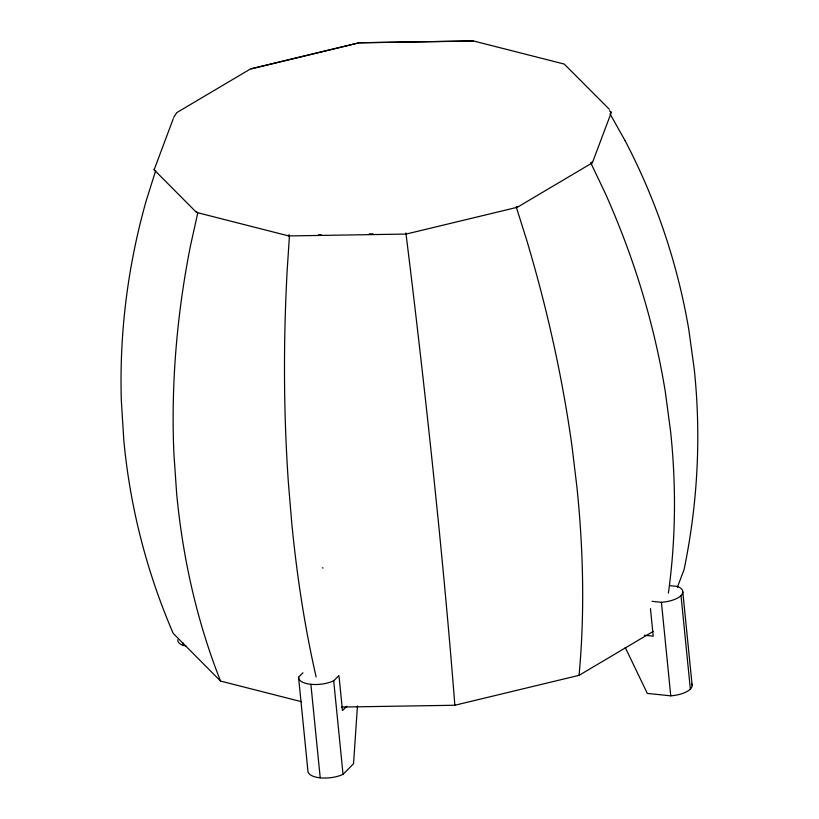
<?xml version="1.0" encoding="UTF-8"?>
<svg xmlns="http://www.w3.org/2000/svg" width="819" height="819" viewBox="0 0 819 819"><rect width="100%" height="100%" fill="white"/><g stroke="black" fill="none" stroke-linecap="round" stroke-linejoin="round"><path stroke-width="1.23" d="M610.861 111.681L611.281 112.531L592.372 162.807L517.291 207.299L406.142 234.06L288.718 235.933L288.769 234.91M289.496 235.155L287.182 270.147A768.539 312.541 -84.1 0 0 288.39 482.77L291.759 523.157A767.966 312.305 -84.1 0 0 316.144 676.996M357.453 706.009L353.542 763.758L343.038 774.354A20.946 8.62 -5.7 0 1 320.219 777.835A20.946 8.62 -5.7 0 1 307.893 770.72L298.556 677.19L302.938 672.778M288.718 235.933L196.488 212.418L196.673 211.425M197.737 213.073L190.53 245.505A768.539 584.09 -63.8 0 0 173.894 453.572L176.669 493.806A767.966 583.66 -63.8 0 0 220.536 681.06L301.525 701.709M173.28 118.663L154.146 169.799L196.488 212.418M154.146 169.799L154.392 168.868M155.651 170.772L146.171 200.85A768.539 699.139 -14.2 0 0 121.345 400.675L123.843 440.642A767.966 698.617 -14.2 0 0 173.229 633.435L220.536 681.06M677.354 587.366L684.1 569.43A767.966 698.617 -14.2 0 0 694.246 369.174L688.799 329.576A768.539 699.139 -14.2 0 0 625.184 140.837M173.679 117.414L176.812 112.592L250.297 69.062L359.121 42.772L473.413 40.95L564.219 64.056L609.346 109.265M298.556 677.19A20.946 8.62 -5.7 0 0 310.882 684.305A20.946 8.62 -5.7 0 0 333.702 680.814L338.953 675.521M346.836 706.183L342.455 710.595L339.086 676.781M341.451 707.063L454.842 705.251L579.053 675.337L653.163 631.429M251.177 68.796L359.152 42.793L473.259 40.981M318.611 234.695L321.14 234.654M369.246 233.886L373.044 233.825M670.147 585.687L677.18 586.414A20.946 8.62 -5.7 0 1 681.019 595.567L690.345 689.107M652.047 601.341L661.424 602.303A20.946 8.62 -5.7 0 0 681.019 595.567M644.42 635.257L653.204 636.168L650.46 608.609M177.743 639.803A20.946 8.62 -5.7 0 0 183.405 645.515L185.862 645.771M691.891 683.998A20.946 8.62 -5.7 0 1 670.761 695.833L647.327 693.417L625.235 647.471M322.307 567.854L323.024 567.946M609.49 110.708L611.281 112.531M610.012 113.841L625.194 140.827M590.653 162.633L605.374 193.519A768.539 626.852 44.8 0 1 665.335 391.994L670.648 431.91A767.966 626.392 44.8 0 1 668.386 593.13M591.983 161.886L592.372 162.807M516.185 206.757L526.699 240.141A768.539 386.609 69.1 0 1 572.123 447.215L576.955 487.418A767.966 386.312 69.1 0 1 579.053 675.337M517.004 206.306L517.291 207.299M405.948 233.302L410.227 268.192A768.539 42.762 82.9 0 1 434.152 480.446L438.278 520.823A767.966 42.731 82.9 0 1 454.842 705.251M406.019 233.036L406.142 234.06M682.831 592.137L692.168 685.667M661.424 602.303L670.761 695.833M333.702 680.814L343.038 774.354M310.882 684.305L320.219 777.835M183.149 642.987L183.405 645.515"/></g></svg>
